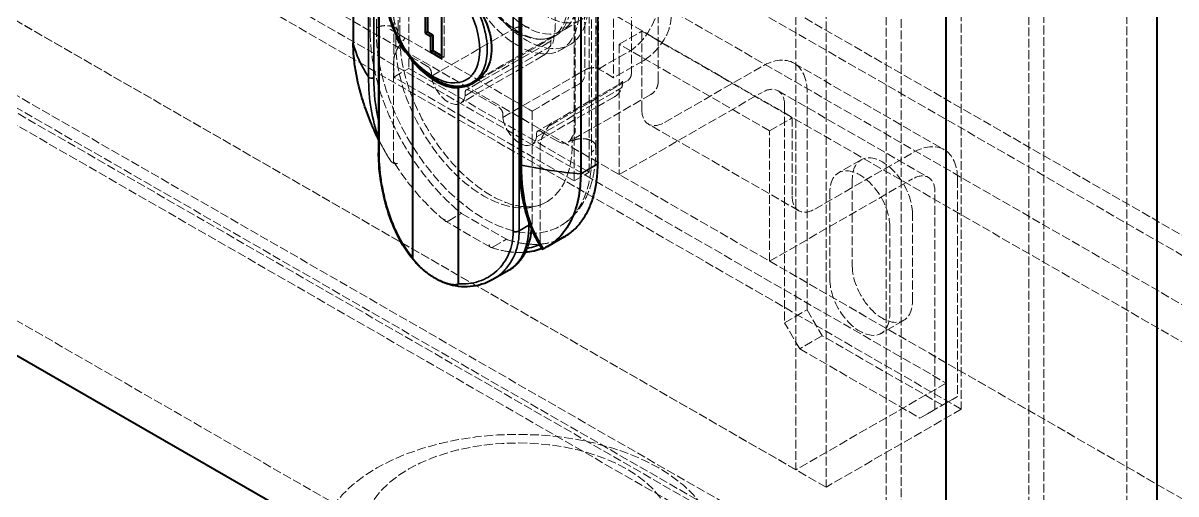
# Model space of a CAD drawing. Header units: millimetres. Extents: x 0 to 2378, y 0 to 1682.
# Drawn here: x 2156.29 to 2199.67, y 1411.09 to 1428.81 of the extents above; entities that cross this region are included whole.
import ezdxf

# ---------------------------------------------------------------- set-up
doc = ezdxf.new("R2010")
doc.units = ezdxf.units.MM
doc.header["$LTSCALE"] = 2
doc.linetypes.add('DASHED', pattern=[0.2067, 0.1654, -0.0413])
for name, color, linetype, lineweight, true_color in [('가려진 것(ISO)', 2, 'DASHED', 18, 0xffff00), ('가시적인 것(ISO)', 3, 'Continuous', 40, 0x00ff00), ('가시적인 좁은 것(ISO)', 3, 'Continuous', 35, 0x00ff00)]:
    doc.layers.add(name, color=color, linetype=linetype, lineweight=lineweight, true_color=true_color)

msp = doc.modelspace()

# ---------------------------------------------------------------- linework, layer by layer
at = {"layer": '가려진 것(ISO)'}
for p, q in [((2194.7011, 1403.8223), (2194.7011, 1471.1882)), ((2194.1354, 1470.8624), (2194.1354, 1403.4966)), ((2197.8124, 1468.745), (2197.8124, 1401.3791)), ((2191.5899, 1464.9666), (2191.5899, 1414.2787)), ((2186.4987, 1462.0348), (2186.4987, 1411.3469)), ((2185.3673, 1461.3808), (2185.3673, 1412.0009)), ((2189.3271, 1460.406), (2189.3271, 1409.7181)), ((2188.7614, 1460.0803), (2188.7614, 1409.3924)), ((2170.8009, 1458.4957), (2170.8009, 1427.1019)), ((2169.579, 1428.6239), (2169.579, 1457.7244)), ((2170.4667, 1428.3992), (2170.4667, 1457.4858)), ((2169.3478, 1457.0016), (2169.3478, 1428.4353)), ((2191.5899, 1414.2787), (2119.1821, 1455.9755)), ((2170.2352, 1426.7761), (2170.2352, 1454.6999)), ((2177.5891, 1423.1928), (2177.5891, 1454.5866)), ((2177.0235, 1454.2609), (2177.0235, 1422.8671)), ((2170.4036, 1428.5864), (2170.4036, 1454.1053)), ((2177.832, 1453.2669), (2177.832, 1424.1686)), ((2185.3673, 1412.0009), (2114.091, 1453.0463)), ((2186.4987, 1411.3469), (2114.091, 1453.0437)), ((2177.6797, 1453.0596), (2177.6797, 1423.959)), ((2111.8282, 1451.5456), (2194.7011, 1403.8223)), ((2198.9438, 1400.7251), (2111.2625, 1451.2174)), ((2177.0635, 1450.2701), (2177.0635, 1424.7512)), ((2177.9427, 1449.9683), (2177.9427, 1427.0769)), ((2185.933, 1407.751), (2113.5253, 1449.4478)), ((2186.4987, 1408.0767), (2114.091, 1449.7736)), ((2178.5084, 1449.6425), (2178.5084, 1426.7512)), ((2104.4743, 1447.3108), (2191.0242, 1397.4701)), ((2163.6733, 1441.6802), (2260.5186, 1385.9107)), ((2261.1692, 1384.7839), (2163.0227, 1441.3027)), ((2161.4105, 1440.3772), (2258.2559, 1384.6076)), ((2152.2747, 1438.3355), (2271.9172, 1369.438)), ((2152.2747, 1438.333), (2178.7205, 1423.1039)), ((2164.0127, 1437.475), (2258.3407, 1383.1551)), ((2163.2594, 1431.2472), (2191.0242, 1415.2585)), ((2179.1771, 1431.4871), (2179.1771, 1426.9344)), ((2180.1878, 1429.9997), (2180.1878, 1426.6457)), ((2172.1281, 1427.523), (2172.1281, 1429.8121)), ((2171.6494, 1426.8054), (2174.7607, 1428.597)), ((2177.3022, 1428.9359), (2176.5668, 1428.5124)), ((2177.418, 1428.7455), (2177.418, 1426.8652)), ((2170.3144, 1428.1851), (2170.3144, 1428.3677)), ((2170.6541, 1428.2484), (2175.321, 1425.5609)), ((2176.3148, 1428.3212), (2173.2239, 1426.5413)), ((2176.2274, 1428.317), (2173.4796, 1426.7346)), ((2176.1507, 1428.153), (2176.1507, 1428.0366)), ((2178.7205, 1428.0091), (2179.569, 1428.4978)), ((2179.569, 1425.5546), (2179.569, 1428.4978)), ((2179.569, 1428.4978), (2185.2259, 1425.2402)), ((2172.9222, 1426.0724), (2176.0335, 1427.8641)), ((2176.0751, 1428.082), (2172.9639, 1426.2903)), ((2176.5268, 1427.797), (2176.8662, 1427.9925)), ((2177.9427, 1427.0769), (2179.0741, 1427.7285)), ((2178.7205, 1428.0091), (2178.7205, 1426.7685)), ((2184.3774, 1424.7516), (2178.7205, 1428.0091)), ((2170.2298, 1427.3577), (2170.2298, 1423.7484)), ((2170.865, 1427.5466), (2171.508, 1427.1763)), ((2172.0433, 1427.5718), (2172.1281, 1427.523)), ((2172.0433, 1427.4741), (2172.1281, 1427.523)), ((2175.8548, 1427.5804), (2172.7436, 1425.7888)), ((2179.6398, 1427.4027), (2178.5084, 1426.7512)), ((2185.2922, 1427.2973), (2190.9491, 1424.0397)), ((2170.2352, 1426.7761), (2170.8009, 1427.1019)), ((2170.8009, 1427.1019), (2177.5891, 1423.1928)), ((2171.6494, 1426.9314), (2171.6494, 1426.8054)), ((2174.3364, 1425.258), (2177.4477, 1427.0497)), ((2178.5084, 1426.7512), (2177.9427, 1427.0769)), ((2180.4176, 1425.0622), (2184.0945, 1427.1796)), ((2177.0235, 1422.8671), (2170.2352, 1426.7761)), ((2177.2177, 1426.5186), (2175.4381, 1425.4938)), ((2178.7621, 1426.5346), (2175.6509, 1424.743)), ((2179.0183, 1426.6317), (2176.1279, 1424.9672)), ((2178.7205, 1426.679), (2178.7205, 1426.4427)), ((2178.8377, 1426.6056), (2178.8377, 1426.4893)), ((2172.9222, 1426.0724), (2172.9222, 1426.1984)), ((2173.0637, 1426.2805), (2174.195, 1425.629)), ((2178.5419, 1426.0331), (2175.4306, 1424.2414)), ((2175.6092, 1424.5251), (2178.7205, 1426.3167)), ((2179.9041, 1426.1153), (2176.7929, 1424.3237)), ((2178.7205, 1426.3167), (2178.7205, 1423.1039)), ((2178.7205, 1423.1039), (2184.0945, 1426.1986)), ((2184.6934, 1426.2574), (2190.3502, 1422.9998)), ((2185.7916, 1418.0193), (2185.7916, 1426.1948)), ((2184.9431, 1425.7061), (2184.9431, 1417.5307)), ((2174.3364, 1425.384), (2174.3364, 1425.258)), ((2175.4381, 1425.4938), (2175.4381, 1421.3593)), ((2184.3774, 1424.7516), (2185.2259, 1425.2402)), ((2185.2259, 1425.2402), (2185.2259, 1422.297)), ((2175.6092, 1424.5251), (2175.6092, 1424.6511)), ((2175.7507, 1424.7332), (2176.3937, 1424.3629)), ((2185.4756, 1421.7458), (2179.8187, 1425.0033)), ((2184.3774, 1419.8463), (2184.3774, 1424.7516)), ((2176.9443, 1424.5499), (2176.9443, 1424.3673)), ((2175.7453, 1420.5722), (2175.7453, 1424.1815)), ((2186.0744, 1421.8046), (2189.7514, 1423.922)), ((2187.8216, 1423.6634), (2186.973, 1423.1747)), ((2177.0235, 1422.8671), (2177.5891, 1423.1928)), ((2184.3774, 1419.8463), (2189.7514, 1422.941)), ((2187.4886, 1422.9284), (2187.4886, 1419.6582)), ((2191.4484, 1422.9372), (2191.4484, 1414.7617)), ((2186.6401, 1419.1695), (2186.6401, 1422.4397)), ((2190.5999, 1414.2731), (2190.5999, 1422.4486)), ((2172.2804, 1421.3586), (2172.7808, 1421.6467)), ((2172.7808, 1421.6467), (2174.4779, 1420.6695)), ((2189.7514, 1418.3551), (2189.7514, 1421.6253)), ((2173.8736, 1420.3739), (2172.1848, 1421.3464)), ((2188.9028, 1421.1367), (2188.9028, 1417.8665)), ((2173.9775, 1420.3813), (2174.4779, 1420.6695)), ((2184.3774, 1419.8463), (2240.9459, 1387.2706)), ((2184.9431, 1417.5307), (2185.7916, 1418.0193)), ((2185.7916, 1418.0193), (2186.3573, 1417.0395)), ((2185.5087, 1416.5509), (2184.9431, 1417.5307)), ((2189.4185, 1417.6201), (2188.5699, 1417.1315)), ((2186.3573, 1417.0395), (2185.5087, 1416.5509)), ((2190.8827, 1414.4334), (2186.3573, 1417.0395)), ((2185.5087, 1416.5509), (2190.0342, 1413.9448)), ((2191.0242, 1415.2585), (2185.3673, 1412.0009)), ((2191.4484, 1414.7617), (2190.5999, 1414.2731)), ((2190.8827, 1414.4334), (2191.4484, 1414.7617)), ((2191.5899, 1414.2787), (2186.4987, 1411.3469)), ((2190.0342, 1413.9448), (2190.8827, 1414.4334)), ((2190.5999, 1414.2731), (2190.0342, 1413.9448))]:
    msp.add_line(p, q, dxfattribs=at)
msp.add_arc((2177.018, 1426.8652), 0.4, 299.93599, 0, dxfattribs=at)
for centre, major_axis, ratio, start_param, end_param in [((2175.2394, 1430.8175), (1.6268, -2.8251), 0.5780931, 2.8711331, 8.1283086), ((2174.9, 1430.6221), (-1.6268, 2.8251), 0.5780931, 6.0127257, 11.2699013), ((2179.0741, 1429.0365), (0.7985, 1.3865), 0.5780931, 3.9250571, 5.4958534), ((2173.6293, 1426.1317), (2.8601, -4.9667), 0.5780931, 3.8948172, 7.1046245), ((2170.3712, 1428.4125), (-0.4, 0.2312), 0.0016725, 0.7863651, 2.3571614), ((2173.6293, 1426.1317), (2.3411, -4.0654), 0.5780931, 3.8912253, 7.1082164), ((2170.865, 1428.2006), (0.3992, -0.6933), 0.5780931, 4.1603181, 5.4997209), ((2179.6398, 1428.7108), (-0.7985, -1.3865), 0.5780931, 0.7834645, 1.6315265), ((2184.0945, 1425.2175), (1.1977, 2.0798), 0.5780931, 5.4958534, 7.0666498), ((2171.508, 1427.0128), (-0.0998, 0.1733), 0.5780931, 3.9289245, 5.4997209), ((2172.2858, 1426.5837), (0.4577, -0.7949), 0.5780931, 4.1231782, 6.8762635), ((2173.0637, 1426.117), (-0.0998, 0.1733), 0.5780931, 5.4997209, 7.0705172), ((2184.0945, 1425.2175), (0.5988, 1.0399), 0.5780931, 5.4958534, 7.0666498), ((2174.195, 1425.4655), (-0.0998, 0.1733), 0.5780931, 3.9289245, 5.4997209), ((2175.0381, 1425.725), (-0.4, 0.2312), 0.0016725, 2.3571614, 3.9279577), ((2180.4176, 1426.0432), (-0.5988, -1.0399), 0.5780931, 5.4958534, 7.0666498), ((2174.9728, 1425.0363), (0.4577, -0.7949), 0.5780931, 4.1231782, 6.8762635), ((2175.7507, 1424.5696), (-0.0998, 0.1733), 0.5780931, 5.4997209, 7.0705172), ((2176.3937, 1425.0169), (0.3992, -0.6933), 0.5780931, 5.4997209, 6.8391236), ((2189.7514, 1421.9599), (1.1977, 2.0798), 0.5780931, 5.4958534, 7.0666498), ((2188.62, 1422.2769), (-0.7985, 1.3865), 0.5780931, 3.9289245, 7.0705172), ((2170.1403, 1423.8111), (-0.0294, 0.2232), 0.3788681, 3.9734289, 4.3782623), ((2187.7715, 1421.7882), (-0.7985, 1.3865), 0.5780931, 3.9289245, 7.0705172), ((2189.7514, 1421.9599), (0.5988, 1.0399), 0.5780931, 5.4958534, 7.0666498), ((2186.0744, 1422.7857), (-0.5988, -1.0399), 0.5780931, 5.4958534, 7.0666498), ((2175.8346, 1420.5318), (-0.0197, 0.2179), 0.3998198, 1.3482284, 1.7535099), ((2188.62, 1419.0067), (0.7985, -1.3865), 0.5780931, 3.9289245, 7.0705172), ((2187.7715, 1418.518), (0.7985, -1.3865), 0.5780931, 3.9289245, 7.0705172)]:
    msp.add_ellipse(centre, major_axis=major_axis, ratio=ratio, start_param=start_param, end_param=end_param, dxfattribs=at)
for centre, major_axis, ratio in [((2175.9748, 1431.241), (1.3274, -2.3051), 0.5780931), ((2174.9, 1430.6221), (1.3274, -2.3051), 0.5780931), ((2174.9674, 1430.6609), (1.3474, -2.3398), 0.5780931), ((2175.2394, 1430.8175), (1.3274, -2.3051), 0.5780931), ((2174.9021, 1409.0149), (-7.5, 0), 0.5758617), ((2174.9021, 1409.6689), (-5.8, 0), 0.5758617)]:
    msp.add_ellipse(centre, major_axis=major_axis, ratio=ratio, dxfattribs=at)
for points, knots in [([(2172.8382, 1433.2957), (2173.0382, 1433.4108), (2173.2645, 1433.4783), (2173.7531, 1433.5182), (2174.0163, 1433.4832), (2174.5723, 1433.3116), (2174.8654, 1433.1624), (2175.4388, 1432.765), (2175.7185, 1432.5135), (2176.2308, 1431.94), (2176.4636, 1431.6186), (2176.8621, 1430.9376), (2177.028, 1430.5782), (2177.2779, 1429.8526), (2177.3616, 1429.4864), (2177.4112, 1429.0022), (2177.418, 1428.8726), (2177.418, 1428.7455)], [3.9289245, 3.9289245, 3.9289245, 3.9289245, 4.1952637, 4.1952637, 4.4852898, 4.4852898, 4.8133495, 4.8133495, 5.1518446, 5.1518446, 5.4878058, 5.4878058, 5.8222212, 5.8222212, 6.1579767, 6.1579767, 6.2831853, 6.2831853, 6.2831853, 6.2831853]), ([(2170.8016, 1427.572), (2170.6974, 1427.7412), (2170.6052, 1427.9199), (2170.3904, 1428.4089), (2170.2783, 1428.7607), (2170.1324, 1429.4449), (2170.0978, 1429.7769), (2170.0978, 1430.0556), (2170.0978, 1430.3342), (2170.1324, 1430.5946), (2170.2291, 1430.8616), (2170.2571, 1430.921), (2170.2887, 1430.974)], [-0.6574547, -0.6574547, -0.6574547, -0.6574547, -0.5112141, -0.5112141, -0.25560705, -0.25560705, 0, 0, 0, 0.25560705, 0.25560705, 0.33894025, 0.33894025, 0.33894025, 0.33894025]), ([(2177.8503, 1430.4368), (2177.9406, 1430.1479), (2177.9733, 1429.8188), (2177.9599, 1429.1663), (2177.9129, 1428.8428), (2177.8503, 1428.5583)], [-0.47492577, -0.47492577, -0.47492577, -0.47492577, -0.23746289, -0.23746289, 0, 0, 0, 0]), ([(2176.1978, 1429.6412), (2176.2886, 1429.382), (2176.3209, 1429.0852), (2176.3073, 1428.4963), (2176.2605, 1428.204), (2176.1978, 1427.9474)], [0.87117261, 0.87117261, 0.87117261, 0.87117261, 1.08406226, 1.08406226, 1.2969519, 1.2969519, 1.2969519, 1.2969519]), ([(2180.4883, 1428.3342), (2180.5721, 1428.4928), (2180.6238, 1428.6757), (2180.6864, 1429.0533), (2180.6953, 1429.2465), (2180.6953, 1429.4059)], [-0.89271233, -0.89271233, -0.89271233, -0.89271233, -0.7589759, -0.7589759, -0.61266995, -0.61266995, -0.61266995, -0.61266995]), ([(2170.3144, 1428.6164), (2170.2762, 1428.6392), (2170.2319, 1428.6586), (2170.1836, 1428.6736), (2170.1352, 1428.6886), (2170.0828, 1428.6992), (2170.0289, 1428.7048), (2169.975, 1428.7104), (2169.9196, 1428.711), (2169.8656, 1428.7065), (2169.8117, 1428.702), (2169.759, 1428.6925), (2169.7105, 1428.6785), (2169.6619, 1428.6645), (2169.6174, 1428.6459), (2169.579, 1428.6239)], [0, 0, 0, 0, 0.2, 0.2, 0.2, 0.4, 0.4, 0.4, 0.6, 0.6, 0.6, 0.8, 0.8, 0.8, 1, 1, 1, 1]), ([(2170.3144, 1428.1851), (2170.3528, 1428.2072), (2170.3852, 1428.233), (2170.4099, 1428.2612), (2170.4347, 1428.2894), (2170.4518, 1428.3201), (2170.4604, 1428.3517), (2170.4689, 1428.3833), (2170.4688, 1428.4158), (2170.4602, 1428.4475), (2170.4516, 1428.4792), (2170.4344, 1428.5101), (2170.4097, 1428.5387), (2170.3849, 1428.5673), (2170.3526, 1428.5936), (2170.3144, 1428.6164)], [0, 0, 0, 0, 0.2, 0.2, 0.2, 0.4, 0.4, 0.4, 0.6, 0.6, 0.6, 0.8, 0.8, 0.8, 1, 1, 1, 1]), ([(2170.4036, 1428.5864), (2170.4036, 1428.5604), (2170.3997, 1428.5258), (2170.3882, 1428.4789), (2170.3818, 1428.459), (2170.368, 1428.4276), (2170.3592, 1428.4118), (2170.3384, 1428.3853), (2170.3264, 1428.3746), (2170.3144, 1428.3677)], [0.062306408, 0.062306408, 0.062306408, 0.062306408, 0.086141003, 0.086141003, 0.099228248, 0.099228248, 0.111920532, 0.111920532, 0.124612816, 0.124612816, 0.124612816, 0.124612816]), ([(2174.7607, 1428.597), (2174.7901, 1428.614), (2174.8241, 1428.6288), (2174.8613, 1428.6408), (2174.8985, 1428.6528), (2174.9388, 1428.6619), (2174.9802, 1428.6678), (2175.0216, 1428.6736), (2175.064, 1428.6762), (2175.1056, 1428.6755), (2175.1472, 1428.6747), (2175.188, 1428.6705), (2175.2254, 1428.6634), (2175.2628, 1428.6562), (2175.297, 1428.646), (2175.3264, 1428.6335)], [0, 0, 0, 0, 0.2, 0.2, 0.2, 0.4, 0.4, 0.4, 0.6, 0.6, 0.6, 0.8, 0.8, 0.8, 1, 1, 1, 1]), ([(2169.3478, 1428.4353), (2169.349, 1428.2387), (2169.3717, 1427.8333), (2169.466, 1427.1995), (2169.6192, 1426.5489), (2169.8289, 1425.891), (2170.0928, 1425.2336), (2170.408, 1424.5849), (2170.7676, 1423.9594), (2171.1679, 1423.3622), (2171.6198, 1422.7808), (2172.157, 1422.1907), (2172.5594, 1421.8259), (2172.7808, 1421.6467)], [0, 0, 0, 0, 0.0871226, 0.1744185, 0.2617324, 0.3487561, 0.4359269, 0.5237497, 0.6116961, 0.6976482, 0.7858221, 0.8838338, 1, 1, 1, 1]), ([(2170.2298, 1427.3577), (2170.2298, 1427.4123), (2170.2392, 1427.4823), (2170.27, 1427.6068), (2170.2981, 1427.6844), (2170.3666, 1427.8325), (2170.4183, 1427.9199), (2170.5336, 1428.0855), (2170.5968, 1428.164), (2170.6541, 1428.2352)], [-0.24364092, -0.24364092, -0.24364092, -0.24364092, -0.1935549, -0.1935549, -0.14040036, -0.14040036, -0.07020018, -0.07020018, 0, 0, 0, 0]), ([(2175.9705, 1422.0662), (2175.7167, 1421.9201), (2175.4046, 1421.8588), (2174.7294, 1421.9468), (2174.3997, 1422.0527), (2173.7284, 1422.3998), (2173.3888, 1422.6334), (2172.724, 1423.2129), (2172.3991, 1423.5593), (2171.8003, 1424.3326), (2171.5271, 1424.76), (2171.0641, 1425.6495), (2170.8746, 1426.1115), (2170.5994, 1427.0173), (2170.5131, 1427.461), (2170.4656, 1428.0528), (2170.4612, 1428.2272), (2170.4666, 1428.3934)], [0.7873319, 0.7873319, 0.7873319, 0.7873319, 1.203022, 1.203022, 1.5198952, 1.5198952, 1.8212495, 1.8212495, 2.1250426, 2.1250426, 2.4316812, 2.4316812, 2.7389602, 2.7389602, 3.0444403, 3.0444403, 3.1787211, 3.1787211, 3.1787211, 3.1787211]), ([(2176.0335, 1427.8641), (2176.0629, 1427.881), (2176.0877, 1427.9011), (2176.1067, 1427.9236), (2176.1258, 1427.946), (2176.139, 1427.9708), (2176.1456, 1427.9967), (2176.1523, 1428.0225), (2176.1524, 1428.0495), (2176.1458, 1428.0764), (2176.1393, 1428.1034), (2176.126, 1428.1303), (2176.1069, 1428.1557), (2176.0878, 1428.1811), (2176.0629, 1428.2049), (2176.0335, 1428.2263)], [0, 0, 0, 0, 0.2, 0.2, 0.2, 0.4, 0.4, 0.4, 0.6, 0.6, 0.6, 0.8, 0.8, 0.8, 1, 1, 1, 1]), ([(2176.0751, 1428.082), (2176.0908, 1428.091), (2176.1051, 1428.1023), (2176.1276, 1428.125), (2176.1358, 1428.1363), (2176.1466, 1428.1546), (2176.1494, 1428.1615), (2176.152, 1428.1692), (2176.1519, 1428.1701), (2176.1512, 1428.1657), (2176.1507, 1428.1606), (2176.1507, 1428.153)], [2.35426078, 2.35426078, 2.35426078, 2.35426078, 2.51172716, 2.51172716, 2.66919353, 2.66919353, 2.8266599, 2.8266599, 2.98412628, 2.98412628, 3.14159265, 3.14159265, 3.14159265, 3.14159265]), ([(2175.8548, 1427.5804), (2175.8883, 1427.5997), (2175.9197, 1427.6223), (2175.9767, 1427.6726), (2176.0022, 1427.7002), (2176.047, 1427.758), (2176.0661, 1427.7882), (2176.0985, 1427.8497), (2176.1117, 1427.8809), (2176.1332, 1427.9432), (2176.1414, 1427.9743), (2176.1476, 1428.0052)], [5.49585344, 5.49585344, 5.49585344, 5.49585344, 5.61254547, 5.61254547, 5.72923751, 5.72923751, 5.84592955, 5.84592955, 5.96262158, 5.96262158, 6.07931362, 6.07931362, 6.07931362, 6.07931362]), ([(2177.4477, 1427.0497), (2177.4771, 1427.0666), (2177.5111, 1427.0814), (2177.5483, 1427.0934), (2177.5855, 1427.1054), (2177.6258, 1427.1146), (2177.6672, 1427.1204), (2177.7086, 1427.1263), (2177.751, 1427.1289), (2177.7926, 1427.1281), (2177.8342, 1427.1274), (2177.875, 1427.1232), (2177.9124, 1427.116), (2177.9498, 1427.1088), (2177.984, 1427.0987), (2178.0134, 1427.0862)], [0, 0, 0, 0, 0.2, 0.2, 0.2, 0.4, 0.4, 0.4, 0.6, 0.6, 0.6, 0.8, 0.8, 0.8, 1, 1, 1, 1]), ([(2179.1771, 1426.9344), (2179.1771, 1426.884), (2179.1686, 1426.8328), (2179.1341, 1426.7465), (2179.1099, 1426.7088), (2179.0612, 1426.6604), (2179.0405, 1426.6445), (2179.0183, 1426.6317)], [0, 0, 0, 0, 0.03855932, 0.03855932, 0.071695482, 0.071695482, 0.09140513, 0.09140513, 0.09140513, 0.09140513]), ([(2178.5419, 1426.0331), (2178.5753, 1426.0523), (2178.6067, 1426.075), (2178.6637, 1426.1252), (2178.6893, 1426.1528), (2178.734, 1426.2106), (2178.7531, 1426.2409), (2178.7855, 1426.3023), (2178.7988, 1426.3335), (2178.8202, 1426.3959), (2178.8284, 1426.427), (2178.8346, 1426.4579)], [5.49585344, 5.49585344, 5.49585344, 5.49585344, 5.61254547, 5.61254547, 5.72923751, 5.72923751, 5.84592955, 5.84592955, 5.96262158, 5.96262158, 6.07931362, 6.07931362, 6.07931362, 6.07931362]), ([(2178.7205, 1426.3167), (2178.7499, 1426.3337), (2178.7747, 1426.3538), (2178.7937, 1426.3762), (2178.8128, 1426.3987), (2178.826, 1426.4234), (2178.8326, 1426.4493), (2178.8393, 1426.4752), (2178.8394, 1426.5021), (2178.8328, 1426.5291), (2178.8263, 1426.5561), (2178.8131, 1426.583), (2178.7939, 1426.6084), (2178.7748, 1426.6337), (2178.7499, 1426.6576), (2178.7205, 1426.679)], [0, 0, 0, 0, 0.2, 0.2, 0.2, 0.4, 0.4, 0.4, 0.6, 0.6, 0.6, 0.8, 0.8, 0.8, 1, 1, 1, 1]), ([(2178.7621, 1426.5346), (2178.7778, 1426.5437), (2178.7921, 1426.5549), (2178.8146, 1426.5777), (2178.8228, 1426.589), (2178.8336, 1426.6072), (2178.8364, 1426.6142), (2178.839, 1426.6219), (2178.8389, 1426.6227), (2178.8382, 1426.6184), (2178.8377, 1426.6132), (2178.8377, 1426.6056)], [2.35426078, 2.35426078, 2.35426078, 2.35426078, 2.51172716, 2.51172716, 2.66919353, 2.66919353, 2.8266599, 2.8266599, 2.98412628, 2.98412628, 3.14159265, 3.14159265, 3.14159265, 3.14159265]), ([(2180.1878, 1426.6457), (2180.1878, 1426.6104), (2180.1854, 1426.5743), (2180.1744, 1426.5006), (2180.1658, 1426.4629), (2180.1402, 1426.3869), (2180.1232, 1426.3484), (2180.0786, 1426.2731), (2180.0509, 1426.2364), (2179.9847, 1426.1695), (2179.9461, 1426.1395), (2179.9041, 1426.1153)], [0, 0, 0, 0, 0.15746637, 0.15746637, 0.31493275, 0.31493275, 0.47239912, 0.47239912, 0.6298655, 0.6298655, 0.78733187, 0.78733187, 0.78733187, 0.78733187]), ([(2170.1106, 1423.6301), (2169.892, 1423.985), (2169.6944, 1424.3534), (2169.3505, 1425.0994), (2169.2043, 1425.4747), (2169.0848, 1425.8495)], [-1.25220925, -1.25220925, -1.25220925, -1.25220925, -0.93896824, -0.93896824, -0.63068901, -0.63068901, -0.63068901, -0.63068901]), ([(2176.1695, 1425.0591), (2176.1122, 1424.9879), (2176.049, 1424.9093), (2175.9337, 1424.7438), (2175.882, 1424.6564), (2175.8135, 1424.5083), (2175.7854, 1424.4306), (2175.7546, 1424.3061), (2175.7453, 1424.2361), (2175.7453, 1424.1815)], [0, 0, 0, 0, 0.07020018, 0.07020018, 0.14040036, 0.14040036, 0.1935549, 0.1935549, 0.24364092, 0.24364092, 0.24364092, 0.24364092]), ([(2176.1279, 1424.9672), (2176.1197, 1424.9625), (2176.1116, 1424.9574), (2176.0962, 1424.9466), (2176.0888, 1424.941), (2176.0747, 1424.9293), (2176.0681, 1424.9234), (2176.0558, 1424.9113), (2176.0501, 1424.9052), (2176.0396, 1424.8931), (2176.0349, 1424.8871), (2176.0306, 1424.8813)], [5.49585344, 5.49585344, 5.49585344, 5.49585344, 5.54546506, 5.54546506, 5.59507669, 5.59507669, 5.64468831, 5.64468831, 5.69429994, 5.69429994, 5.74391156, 5.74391156, 5.74391156, 5.74391156]), ([(2176.9443, 1424.5499), (2176.9527, 1424.5547), (2176.962, 1424.5612), (2176.9805, 1424.5767), (2176.9896, 1424.5855), (2177.0076, 1424.6056), (2177.017, 1424.6178), (2177.0335, 1424.6436), (2177.0406, 1424.6571), (2177.0578, 1424.6981), (2177.0635, 1424.7263), (2177.0635, 1424.7512)], [-0.190458105, -0.190458105, -0.190458105, -0.190458105, -0.181558654, -0.181558654, -0.172659203, -0.172659203, -0.16123742, -0.16123742, -0.149815637, -0.149815637, -0.12697207, -0.12697207, -0.12697207, -0.12697207]), ([(2169.9781, 1423.8413), (2169.8973, 1423.9797), (2169.8212, 1424.1176), (2169.7202, 1424.3111), (2169.6916, 1424.3671), (2169.6637, 1424.4231)], [1.103074766, 1.103074766, 1.103074766, 1.103074766, 1.136221362, 1.136221362, 1.149791976, 1.149791976, 1.149791976, 1.149791976]), ([(2176.9443, 1424.3673), (2176.9829, 1424.3895), (2177.0277, 1424.4084), (2177.0762, 1424.4228), (2177.1248, 1424.4373), (2177.1772, 1424.4475), (2177.2308, 1424.4528), (2177.2843, 1424.4582), (2177.339, 1424.4588), (2177.3926, 1424.4546), (2177.4462, 1424.4504), (2177.4987, 1424.4414), (2177.5474, 1424.428), (2177.596, 1424.4145), (2177.6409, 1424.3966), (2177.6797, 1424.3751)], [0, 0, 0, 0, 0.2, 0.2, 0.2, 0.4, 0.4, 0.4, 0.6, 0.6, 0.6, 0.8, 0.8, 0.8, 1, 1, 1, 1]), ([(2177.6797, 1424.3751), (2177.7184, 1424.3536), (2177.7509, 1424.3285), (2177.7756, 1424.3013), (2177.8003, 1424.274), (2177.8172, 1424.2444), (2177.8257, 1424.2142), (2177.8341, 1424.184), (2177.834, 1424.153), (2177.8256, 1424.1226), (2177.8171, 1424.0922), (2177.8002, 1424.0624), (2177.7755, 1424.0347), (2177.7508, 1424.0069), (2177.7183, 1423.9813), (2177.6797, 1423.959)], [0, 0, 0, 0, 0.2, 0.2, 0.2, 0.4, 0.4, 0.4, 0.6, 0.6, 0.6, 0.8, 0.8, 0.8, 1, 1, 1, 1]), ([(2169.9781, 1423.8413), (2169.9868, 1423.8264), (2169.9956, 1423.8115), (2170.0133, 1423.782), (2170.0223, 1423.7673), (2170.0404, 1423.7381), (2170.0495, 1423.7236), (2170.0678, 1423.6948), (2170.0771, 1423.6804), (2170.0958, 1423.6519), (2170.1052, 1423.6378), (2170.1147, 1423.6237)], [0.467721635, 0.467721635, 0.467721635, 0.467721635, 0.476527417, 0.476527417, 0.4853332, 0.4853332, 0.494138983, 0.494138983, 0.502944766, 0.502944766, 0.511750549, 0.511750549, 0.511750549, 0.511750549]), ([(2177.8319, 1424.1735), (2177.8396, 1423.9124), (2177.8291, 1423.6582), (2177.77, 1423.1692), (2177.7215, 1422.9344), (2177.5843, 1422.4898), (2177.4956, 1422.2801), (2177.2766, 1421.8933), (2177.1462, 1421.7163), (2176.8455, 1421.4055), (2176.6752, 1421.2719), (2176.4895, 1421.165)], [6.24859642, 6.24859642, 6.24859642, 6.24859642, 6.41298057, 6.41298057, 6.57736472, 6.57736472, 6.74174887, 6.74174887, 6.90613303, 6.90613303, 7.07051718, 7.07051718, 7.07051718, 7.07051718]), ([(2170.3709, 1423.5229), (2170.3555, 1423.5161), (2170.3365, 1423.5128), (2170.3046, 1423.5134), (2170.2936, 1423.5146), (2170.2656, 1423.5198), (2170.2484, 1423.5249), (2170.2066, 1423.5422), (2170.182, 1423.5567), (2170.1395, 1423.5915), (2170.1226, 1423.6105), (2170.1106, 1423.6301)], [-0.070781201, -0.070781201, -0.070781201, -0.070781201, -0.055461964, -0.055461964, -0.047642977, -0.047642977, -0.035476886, -0.035476886, -0.017217394, -0.017217394, -0.000001042, -0.000001042, -0.000001042, -0.000001042]), ([(2170.3709, 1423.5229), (2170.3628, 1423.5193), (2170.3542, 1423.5178), (2170.3362, 1423.5173), (2170.3267, 1423.5187), (2170.2987, 1423.5261), (2170.2798, 1423.5361), (2170.2478, 1423.5617), (2170.2303, 1423.5804), (2170.2162, 1423.6253), (2170.2178, 1423.6456), (2170.2226, 1423.669)], [0.000001, 0.000001, 0.000001, 0.000001, 0.008116123, 0.008116123, 0.017280138, 0.017280138, 0.036812418, 0.036812418, 0.056177073, 0.056177073, 0.072028344, 0.072028344, 0.072028344, 0.072028344]), ([(2172.1777, 1421.3512), (2171.7203, 1421.7221), (2171.2743, 1422.1766), (2170.6467, 1422.9644), (2170.4313, 1423.268), (2170.2332, 1423.5824)], [0, 0, 0, 0, 0.49236315, 0.49236315, 0.7715034, 0.7715034, 0.7715034, 0.7715034]), ([(2172.2804, 1421.3586), (2172.2622, 1421.3481), (2172.2442, 1421.3414), (2172.2278, 1421.3393), (2172.2114, 1421.3372), (2172.1966, 1421.3396), (2172.1847, 1421.3464), (2172.1728, 1421.3533), (2172.1639, 1421.3645), (2172.1585, 1421.3793), (2172.1532, 1421.394), (2172.1514, 1421.4122), (2172.1533, 1421.4324)], [0, 0, 0, 0, 0.25, 0.25, 0.25, 0.5, 0.5, 0.5, 0.75, 0.75, 0.75, 1, 1, 1, 1]), ([(2174.4779, 1420.6695), (2174.6992, 1420.5937), (2175.1013, 1420.4951), (2175.6379, 1420.4663), (2176.0895, 1420.5271), (2176.4174, 1420.6383), (2176.5966, 1420.7304), (2176.6525, 1420.7626)], [0, 0, 0, 0, 0.11611865, 0.21398842, 0.30203802, 0.38799895, 0.42857124, 0.42857124, 0.42857124, 0.42857124]), ([(2173.8218, 1420.4716), (2173.8218, 1420.4712), (2173.8219, 1420.4708), (2173.824, 1420.4477), (2173.8297, 1420.4275), (2173.8475, 1420.3946), (2173.8593, 1420.3821), (2173.8876, 1420.3657), (2173.9039, 1420.3621), (2173.9307, 1420.3637), (2173.9403, 1420.3656), (2173.9592, 1420.3719), (2173.9684, 1420.376), (2173.9775, 1420.3813)], [-0.000365871, -0.000365871, -0.000365871, -0.000365871, 0, 0, 0.019901046, 0.019901046, 0.039258889, 0.039258889, 0.058579585, 0.058579585, 0.068886192, 0.068886192, 0.078580299, 0.078580299, 0.078580299, 0.078580299]), ([(2175.7525, 1420.4845), (2175.7573, 1420.4556), (2175.7673, 1420.4287), (2175.7945, 1420.3762), (2175.8081, 1420.3597), (2175.8289, 1420.3406), (2175.8392, 1420.3355), (2175.8557, 1420.3347), (2175.8614, 1420.3355), (2175.8736, 1420.3394), (2175.8799, 1420.3423), (2175.887, 1420.3464)], [0.000001, 0.000001, 0.000001, 0.000001, 0.02448974, 0.02448974, 0.0544278, 0.0544278, 0.08463518, 0.08463518, 0.09880659, 0.09880659, 0.11135374, 0.11135374, 0.11135374, 0.11135374]), ([(2175.887, 1420.3464), (2175.8735, 1420.3385), (2175.8617, 1420.331), (2175.8476, 1420.3214), (2175.8437, 1420.3185), (2175.8356, 1420.3122), (2175.8325, 1420.3093), (2175.8304, 1420.3063), (2175.8302, 1420.3055), (2175.8305, 1420.305)], [0.000001834, 0.000001834, 0.000001834, 0.000001834, 0.015415401, 0.015415401, 0.02328266, 0.02328266, 0.035523841, 0.035523841, 0.042254862, 0.042254862, 0.042254862, 0.042254862]), ([(2175.1858, 1420.1826), (2175.0265, 1420.17), (2174.8627, 1420.1717), (2174.6621, 1420.191), (2174.6275, 1420.195), (2174.5928, 1420.1995)], [0.27895084, 0.27895084, 0.27895084, 0.27895084, 0.46283824, 0.46283824, 0.50090212, 0.50090212, 0.50090212, 0.50090212])]:
    msp.add_open_spline(points, degree=3, knots=knots, dxfattribs=at)
for points in [[(2175.4234, 1421.0448), (2175.4333, 1421.1475), (2175.4381, 1421.2525), (2175.4381, 1421.3593)], [(2174.5928, 1420.1995), (2174.3626, 1420.2296), (2174.1261, 1420.2861), (2173.8877, 1420.3675)], [(2175.8725, 1420.3392), (2175.8553, 1420.3324), (2175.838, 1420.3257), (2175.8206, 1420.3193)], [(2173.9566, 1419.1544), (2173.9566, 1419.1544), (2173.9566, 1419.1544), (2173.9566, 1419.1544)], [(2173.9566, 1419.1544), (2173.9566, 1419.1544), (2173.9566, 1419.1544), (2173.9566, 1419.1544)]]:
    msp.add_open_spline(points, degree=3, dxfattribs=at)
at = {"layer": '가시적인 것(ISO)'}
for p, q in [((2198.9438, 1469.3991), (2198.9438, 1400.7251)), ((2191.0242, 1396.1645), (2191.0242, 1464.8385)), ((2168.706, 1456.632), (2168.706, 1428.0657)), ((2169.6637, 1452.8096), (2169.6637, 1423.9175)), ((2177.9109, 1423.5041), (2177.9109, 1452.0705)), ((2177.2691, 1451.7009), (2177.2691, 1423.1345)), ((2174.9599, 1449.6891), (2174.9599, 1423.5287)), ((2103.3429, 1446.6568), (2191.0242, 1396.1645)), ((2171.421, 1430.1216), (2171.421, 1428.4211)), ((2171.5058, 1430.0727), (2171.5058, 1428.4699)), ((2172.0433, 1427.4741), (2172.0433, 1429.7633)), ((2171.421, 1428.4211), (2171.5058, 1428.4699)), ((2171.421, 1428.4211), (2171.619, 1428.3071)), ((2171.5058, 1428.4699), (2171.7038, 1428.3559)), ((2171.619, 1428.3071), (2171.7038, 1428.3559)), ((2171.619, 1428.3071), (2171.619, 1427.7184)), ((2171.7038, 1428.3559), (2171.7038, 1427.7673)), ((2171.619, 1427.7184), (2171.7038, 1427.7673)), ((2171.619, 1427.7184), (2172.0433, 1427.4741)), ((2171.7038, 1427.7673), (2172.0433, 1427.5718)), ((2170.9453, 1427.3559), (2170.9453, 1419.9824)), ((2172.6554, 1426.3711), (2172.6554, 1418.9977)), ((2173.4796, 1426.7346), (2173.201, 1426.5742)), ((2176.6525, 1420.7626), (2176.0107, 1420.393)), ((2174.5511, 1419.4967), (2173.9566, 1419.1544))]:
    msp.add_line(p, q, dxfattribs=at)
for centre, major_axis, ratio, start_param, end_param in [((2171.8004, 1428.8372), (1.3474, -2.3398), 0.5780931, 5.0353615, 5.9640802), ((2175.0799, 1423.5291), (-0.12, -0.0005), 0.5787986, 6.2806336, 6.2831853)]:
    msp.add_ellipse(centre, major_axis=major_axis, ratio=ratio, start_param=start_param, end_param=end_param, dxfattribs=at)
for points, knots in [([(2170.5461, 1431.1844), (2170.4032, 1431.1021), (2170.2811, 1430.9848), (2170.0854, 1430.6905), (2170.0152, 1430.5103), (2169.9314, 1430.0968), (2169.9232, 1429.8597), (2169.9726, 1429.3598), (2170.0316, 1429.0965), (2170.2089, 1428.5736), (2170.3271, 1428.314), (2170.6103, 1427.8227), (2170.7752, 1427.591), (2171.137, 1427.1772), (2171.3339, 1426.9952), (2171.7432, 1426.6995), (2171.9557, 1426.5861), (2172.3758, 1426.4461), (2172.5839, 1426.4182), (2172.9306, 1426.4557), (2173.0737, 1426.5009), (2173.201, 1426.5742)], [2.3542608, 2.3542608, 2.3542608, 2.3542608, 2.6341338, 2.6341338, 2.9347287, 2.9347287, 3.2623857, 3.2623857, 3.5951268, 3.5951268, 3.9258861, 3.9258861, 4.2556663, 4.2556663, 4.5864294, 4.5864294, 4.9191665, 4.9191665, 5.2466416, 5.2466416, 5.4958534, 5.4958534, 5.4958534, 5.4958534]), ([(2172.6554, 1430.3184), (2172.8646, 1430.1155), (2173.0616, 1429.8901), (2173.4281, 1429.3908), (2173.6095, 1429.0789), (2173.8539, 1428.4515), (2173.9162, 1428.1353), (2173.9162, 1427.5781), (2173.8539, 1427.3017), (2173.6095, 1426.8424), (2173.4281, 1426.6596), (2173.0616, 1426.4472), (2172.8646, 1426.3846), (2172.6554, 1426.3711)], [1.3231563, 1.3231563, 1.3231563, 1.3231563, 1.5334605, 1.5334605, 1.7890676, 1.7890676, 2.0446746, 2.0446746, 2.3002817, 2.3002817, 2.5558887, 2.5558887, 2.766193, 2.766193, 2.766193, 2.766193]), ([(2169.0848, 1425.8495), (2169.0829, 1425.8555), (2169.081, 1425.8615), (2168.9585, 1426.2482), (2168.8662, 1426.6262), (2168.7722, 1427.1799), (2168.7483, 1427.3619), (2168.7158, 1427.7194), (2168.7071, 1427.8947), (2168.706, 1428.0657)], [-0.63068901, -0.63068901, -0.63068901, -0.63068901, -0.62576145, -0.62576145, -0.3126285, -0.3126285, -0.1562493, -0.1562493, -0.000001, -0.000001, -0.000001, -0.000001]), ([(2169.6637, 1424.4231), (2169.6235, 1424.5037), (2169.5848, 1424.5841), (2169.4845, 1424.7996), (2169.4256, 1424.9341), (2169.3155, 1425.2005), (2169.2644, 1425.3324), (2169.1693, 1425.5932), (2169.1254, 1425.7222), (2169.0848, 1425.8495)], [1.14979198, 1.14979198, 1.14979198, 1.14979198, 1.16936796, 1.16936796, 1.20251455, 1.20251455, 1.23566115, 1.23566115, 1.26880775, 1.26880775, 1.26880775, 1.26880775]), ([(2171.2422, 1419.6119), (2170.9927, 1419.8476), (2170.7672, 1420.1364), (2170.3833, 1420.7741), (2170.2205, 1421.1309), (2169.9561, 1421.8775), (2169.8534, 1422.2778), (2169.7151, 1423.0407), (2169.676, 1423.4136), (2169.6646, 1423.8068), (2169.6637, 1423.8626), (2169.6637, 1423.9175)], [0, 0, 0, 0, 0.2898076, 0.2898076, 0.5816527, 0.5816527, 0.8845661, 0.8845661, 1.1797636, 1.1797636, 1.2294737, 1.2294737, 1.2294737, 1.2294737]), ([(2174.9599, 1423.5286), (2174.9611, 1423.2712), (2174.9737, 1423.0202), (2175.0221, 1422.5338), (2175.0578, 1422.2982), (2175.152, 1421.8451), (2175.2106, 1421.6275), (2175.35, 1421.2125), (2175.431, 1421.0151), (2175.6146, 1420.6427), (2175.7174, 1420.4677), (2175.8305, 1420.305)], [0.00509329, 0.00509329, 0.00509329, 0.00509329, 0.10830819, 0.10830819, 0.2115231, 0.2115231, 0.314738, 0.314738, 0.4179529, 0.4179529, 0.52116781, 0.52116781, 0.52116781, 0.52116781]), ([(2176.6525, 1420.7626), (2176.7181, 1420.8004), (2176.8991, 1420.9186), (2177.1665, 1421.1611), (2177.4308, 1421.5156), (2177.6403, 1421.9323), (2177.7931, 1422.406), (2177.887, 1422.9305), (2177.9096, 1423.3092), (2177.9109, 1423.5041)], [0.42857124, 0.42857124, 0.42857124, 0.42857124, 0.47615982, 0.56428185, 0.65167954, 0.73872097, 0.8258694, 0.91296247, 1, 1, 1, 1]), ([(2177.2691, 1423.1345), (2177.268, 1422.9648), (2177.2593, 1422.7994), (2177.2267, 1422.4794), (2177.2029, 1422.3248), (2177.1088, 1421.8792), (2177.0165, 1421.6076), (2176.7753, 1421.1238), (2176.6272, 1420.9132), (2176.2806, 1420.5606), (2176.083, 1420.4198), (2175.8645, 1420.3166)], [-1.2507899, -1.2507899, -1.2507899, -1.2507899, -1.0946869, -1.0946869, -0.9384539, -0.9384539, -0.625614, -0.625614, -0.3128247, -0.3128247, -0.0000009, -0.0000009, -0.0000009, -0.0000009]), ([(2174.5511, 1419.4967), (2174.6694, 1419.5648), (2174.7782, 1419.6491), (2174.9712, 1419.8441), (2175.0554, 1419.9547), (2175.1979, 1420.1951), (2175.2564, 1420.3251), (2175.3486, 1420.5994), (2175.3825, 1420.7439), (2175.4123, 1420.9436), (2175.4185, 1420.9939), (2175.4234, 1421.0448)], [5.49585344, 5.49585344, 5.49585344, 5.49585344, 5.65331981, 5.65331981, 5.81078618, 5.81078618, 5.96825256, 5.96825256, 6.12571893, 6.12571893, 6.17787012, 6.17787012, 6.17787012, 6.17787012]), ([(2175.8305, 1420.305), (2175.8311, 1420.3042), (2175.8333, 1420.3043), (2175.8431, 1420.307), (2175.8525, 1420.3109), (2175.8645, 1420.3166)], [0.042254862, 0.042254862, 0.042254862, 0.042254862, 0.053895909, 0.053895909, 0.071218311, 0.071218311, 0.071218311, 0.071218311]), ([(2173.9566, 1419.1544), (2173.701, 1419.0072), (2173.4097, 1418.915), (2172.8216, 1418.8647), (2172.5181, 1418.9021), (2172.1573, 1419.0249), (2172.0872, 1419.0525), (2172.018, 1419.0836)], [0.0000073, 0.0000073, 0.0000073, 0.0000073, 0.29538401, 0.29538401, 0.58144724, 0.58144724, 0.65096267, 0.65096267, 0.65096267, 0.65096267])]:
    msp.add_open_spline(points, degree=3, knots=knots, dxfattribs=at)
for points in [[(2170.9453, 1427.3559), (2170.8952, 1427.4255), (2170.8473, 1427.4979), (2170.8016, 1427.572)], [(2175.8206, 1420.3193), (2175.6215, 1420.2458), (2175.408, 1420.2003), (2175.1858, 1420.1826)], [(2172.6554, 1418.9977), (2172.6554, 1418.9924), (2172.6523, 1418.9842), (2172.6441, 1418.9753), (2172.6341, 1418.9688), (2172.6223, 1418.9634), (2172.6088, 1418.959), (2172.5934, 1418.9554), (2172.576, 1418.9527), (2172.5562, 1418.9507), (2172.5344, 1418.9498), (2172.5103, 1418.9499), (2172.4835, 1418.9511), (2172.4542, 1418.9536), (2172.4226, 1418.9576), (2172.3886, 1418.963), (2172.3524, 1418.9701), (2172.3143, 1418.9789), (2172.2742, 1418.9894), (2172.2324, 1419.0016), (2172.1889, 1419.0157), (2172.144, 1419.0317), (2172.0979, 1419.0494), (2172.0506, 1419.069), (2172.0024, 1419.0904), (2171.9536, 1419.1135), (2171.9043, 1419.1383), (2171.8546, 1419.1647), (2171.805, 1419.1924), (2171.7553, 1419.2216), (2171.7055, 1419.2522), (2171.6559, 1419.2842), (2171.6067, 1419.3174), (2171.5581, 1419.3515), (2171.5103, 1419.3865), (2171.4635, 1419.4221), (2171.418, 1419.4582), (2171.3739, 1419.4945), (2171.3314, 1419.5308), (2171.2906, 1419.567), (2171.2518, 1419.6026), (2171.215, 1419.6377), (2171.1805, 1419.6718), (2171.1483, 1419.7048), (2171.1185, 1419.7365), (2171.0913, 1419.7665), (2171.0669, 1419.7945), (2171.0449, 1419.8209), (2171.025, 1419.8457), (2171.0074, 1419.8688), (2170.9919, 1419.8902), (2170.9784, 1419.9101), (2170.9667, 1419.929), (2170.9567, 1419.9471), (2170.9484, 1419.9655), (2170.9453, 1419.9773), (2170.9453, 1419.9824)], [(2174.5928, 1420.1995), (2174.5928, 1420.1995), (2174.5928, 1420.1995), (2174.5928, 1420.1995)]]:
    msp.add_open_spline(points, degree=3, dxfattribs=at)
at = {"layer": '가시적인 좁은 것(ISO)'}
for p, q in [((2169.2828, 1426.7776), (2169.2828, 1452.9381)), ((2169.4796, 1426.7536), (2169.4796, 1452.9141)), ((2169.6817, 1452.7618), (2169.6817, 1423.8697)), ((2174.7306, 1420.9624), (2174.7312, 1449.8542)), ((2174.9549, 1420.9856), (2174.9549, 1449.8476)), ((2175.0367, 1449.6247), (2175.0367, 1423.4642)), ((2177.2691, 1423.1345), (2177.9109, 1423.5041)), ((2174.9549, 1420.9856), (2175.321, 1421.1965)), ((2175.321, 1421.3036), (2175.321, 1421.1965))]:
    msp.add_line(p, q, dxfattribs=at)
msp.add_ellipse((2171.7321, 1428.7979), major_axis=(1.2276, -2.1318), ratio=0.5780931, dxfattribs=at)
for centre, major_axis, ratio, start_param, end_param in [((2171.8735, 1428.8793), (1.3274, -2.3051), 0.5780931, 0, 1.6666589), ((2178.6469, 1428.8795), (-10.0359, -0.0276), 0.5774617, 0.1361468, 0.3663913), ((2175.7569, 1430.5439), (4.5691, 7.9343), 0.5780931, 2.3593541, 2.699046), ((2169.3948, 1426.8025), (-0.12, 0), 0.5758617, 0.3679759, 2.3562005), ((2175.8761, 1430.4753), (4.5143, 7.8392), 0.5780931, 2.3594158, 2.594824), ((2169.8637, 1423.9175), (-0.2, 0), 0.5758617, 0, 0.4274471), ((2175.0799, 1423.5291), (-0.12, -0.0005), 0.5787986, 0, 1.2002707), ((2181.5108, 1427.2305), (-4.5691, -7.9343), 0.5780931, 5.5009467, 6.0071089), ((2178.6469, 1428.8795), (-10.036, -0.0241), 0.5776915, 1.2014368, 1.4316813), ((2172.7047, 1422.7031), (1.8464, -3.2064), 0.5780931, 0, 0.7873319), ((2175.0381, 1421.3593), (-0.4, 0), 0.5758617, 2.3561945, 2.4776701)]:
    msp.add_ellipse(centre, major_axis=major_axis, ratio=ratio, start_param=start_param, end_param=end_param, dxfattribs=at)
for points, knots in [([(2169.6817, 1423.8697), (2169.6817, 1423.7048), (2169.6894, 1423.5318), (2169.7053, 1423.3492), (2169.7211, 1423.1667), (2169.7451, 1422.9747), (2169.7781, 1422.7771), (2169.811, 1422.5795), (2169.8529, 1422.3763), (2169.904, 1422.1728), (2169.955, 1421.9692), (2170.0154, 1421.7653), (2170.0846, 1421.5663), (2170.1538, 1421.3673), (2170.232, 1421.1732), (2170.3189, 1420.9869), (2170.4059, 1420.8006), (2170.5017, 1420.6221), (2170.6059, 1420.4542), (2170.7102, 1420.2863), (2170.8227, 1420.129), (2170.9453, 1419.9824)], [0, 0, 0, 0, 0.14285714, 0.14285714, 0.14285714, 0.28571429, 0.28571429, 0.28571429, 0.42857143, 0.42857143, 0.42857143, 0.57142857, 0.57142857, 0.57142857, 0.71428571, 0.71428571, 0.71428571, 0.85714286, 0.85714286, 0.85714286, 0.99999823, 0.99999823, 0.99999823, 0.99999823]), ([(2173.9566, 1419.1544), (2173.9988, 1419.1787), (2174.0399, 1419.2045), (2174.0799, 1419.2318), (2174.1068, 1419.2501), (2174.1332, 1419.2692), (2174.1591, 1419.2888), (2174.2656, 1419.3698), (2174.3632, 1419.4615), (2174.4504, 1419.5622), (2174.4732, 1419.5886), (2174.4954, 1419.6155), (2174.5168, 1419.6431), (2174.5969, 1419.7463), (2174.6669, 1419.8576), (2174.7259, 1419.9755), (2174.7428, 1420.0093), (2174.7588, 1420.0436), (2174.7739, 1420.0784), (2174.8256, 1420.1978), (2174.8666, 1420.3232), (2174.8965, 1420.4541), (2174.9058, 1420.4948), (2174.914, 1420.536), (2174.9211, 1420.5777), (2174.9435, 1420.7093), (2174.9549, 1420.8458), (2174.9549, 1420.9856)], [0.74760206, 0.74760206, 0.74760206, 0.74760206, 0.76470588, 0.76470588, 0.76470588, 0.7762063, 0.7762063, 0.7762063, 0.82352941, 0.82352941, 0.82352941, 0.8359272, 0.8359272, 0.8359272, 0.88235294, 0.88235294, 0.88235294, 0.89564483, 0.89564483, 0.89564483, 0.94117647, 0.94117647, 0.94117647, 0.95532075, 0.95532075, 0.95532075, 0.99999892, 0.99999892, 0.99999892, 0.99999892]), ([(2174.7306, 1420.9624), (2174.7551, 1420.956), (2174.7819, 1420.9524), (2174.8089, 1420.952), (2174.8358, 1420.9516), (2174.8628, 1420.9544), (2174.8879, 1420.9601), (2174.9129, 1420.9659), (2174.9358, 1420.9746), (2174.9549, 1420.9856)], [0, 0, 0, 0, 0.3333333, 0.3333333, 0.3333333, 0.6666667, 0.6666667, 0.6666667, 1, 1, 1, 1]), ([(2175.2528, 1420.3288), (2175.3585, 1420.3477), (2175.464, 1420.3745), (2175.5688, 1420.4107), (2175.6199, 1420.4284), (2175.6709, 1420.4483), (2175.7216, 1420.4706)], [0.75315263, 0.75315263, 0.75315263, 0.75315263, 0.90867102, 0.90867102, 0.90867102, 0.98457792, 0.98457792, 0.98457792, 0.98457792])]:
    msp.add_open_spline(points, degree=3, knots=knots, dxfattribs=at)
for points in [[(2172.6554, 1418.9977), (2172.7915, 1418.9862), (2173.0592, 1418.989), (2173.4447, 1419.0768), (2173.8009, 1419.2393), (2174.1156, 1419.4732), (2174.378, 1419.7711), (2174.5772, 1420.1238), (2174.7028, 1420.5233), (2174.7316, 1420.8117), (2174.7306, 1420.9624)], [(2174.6289, 1420.3006), (2174.6289, 1420.3006), (2174.6289, 1420.3006), (2174.6289, 1420.3006)]]:
    msp.add_open_spline(points, degree=3, dxfattribs=at)

doc.saveas('drawing.dxf')
